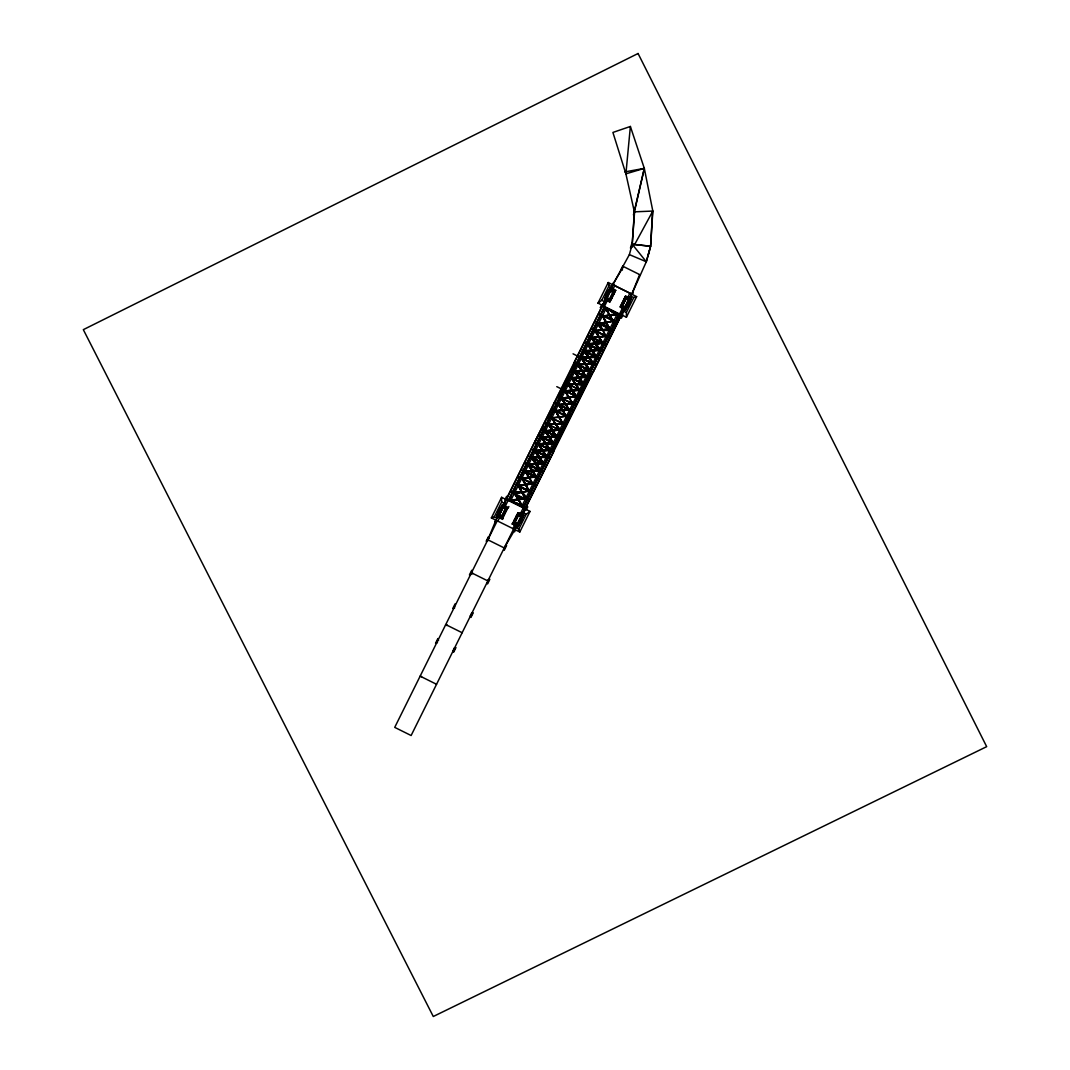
<?xml version="1.0" encoding="UTF-8"?>
<svg xmlns="http://www.w3.org/2000/svg" width="1070" height="1070" viewBox="0 0 1070 1070"><rect width="100%" height="100%" fill="white"/><g stroke="black" fill="none" stroke-linecap="round" stroke-linejoin="round"><path stroke-width="1.5" d="M652.62 211.044L650.6 246.26L646.307 261.749L631.822 294.076L630.337 293.728M646.307 261.749L632.196 244.268L634.376 211.847L644.314 168.378L630.377 126.461L612.909 132.439L625.896 173.835L634.376 211.847L652.82 211.058L650.6 246.26L646.307 261.749L629.387 254.62L632.196 244.268L634.59 211.86M630.377 126.461L625.896 173.835L644.314 168.378L652.82 211.058L634.67 244.482L632.196 244.268L633.614 244.91M633.453 214.936L644.314 168.378L624.746 171.922M630.457 248.066L631.942 243.037M631.166 247.678L632.33 243.746L632.918 244.829M648.045 255.676L649.517 250.647M607.907 291.535L607.827 292.324L609.86 288.499M639.606 274.642L631.822 294.076L612.856 284.66L629.387 254.62M498.794 515.74L495.932 520.18L487.826 539.788L504.237 547.934L514.911 529.596L516.596 524.888M543.266 463.939L536.244 463.952L540.203 469.636L532.753 471.067L540.056 469.917L536.351 463.832L543.078 462.708L536.123 463.444L535.642 464.26C515.365 462.962 546.195 468.834 532.124 457.652M501.215 509.093L500.171 507.956L498.085 512.169L499.342 512.851L500.84 508.905M606.877 296.229L609.004 291.923L607.707 291.334L605.607 295.547L606.877 296.229L605.366 298.918L609.766 301.098L613.137 293.983L613.819 294.37M506.284 510.992L505.602 510.604L504.518 512.744L503.475 514.897L504.197 515.205M514.188 520.167L514.871 520.568L518.241 513.439L522.641 515.62L521.277 518.388M621.723 303.546L622.406 303.933L623.489 301.793L624.546 299.64L623.81 299.332M519.258 522.08L520.314 523.203L522.401 518.99L521.143 518.321L519.632 522.254M626.793 305.445L627.849 306.582L629.936 302.369L628.678 301.686L627.167 305.632M566.511 416.11L559.436 417.353L562.753 423.773L548.375 424.202L552.093 430.3L545.125 430.755L548.816 436.881L541.848 437.336L548.79 436.988L541.821 437.403M592.446 363.867L581.598 357.741L585.063 363.88L578.161 364.495M556.052 424.268L559.931 429.939L552.802 430.755L556.681 436.493L552.802 430.755M499.65 512.797L534.612 442.271L553.591 451.687L524.969 508.758L553.591 451.687M503.769 505.615L506.217 499.463L525.196 508.879L522.24 514.79L629.066 299.667L625.91 298.102L622.018 305.953L625.174 307.518M621.63 307.745L623.89 308.869L593.088 372.119L625.856 306.033M629.026 298.383L631.701 294.17L629.508 298.624M574.643 362.971L534.679 442.298L543.172 426.315M546.81 418.932L552.642 407.135M579.418 398.401L591.817 373.323M553.056 451.42L593.021 372.079L574.108 362.69L606.195 298.115M494.661 521.946L495.624 520.02L491.371 517.92L501.603 497.309L505.241 499.115L505.428 503.89M597.996 303.131L601.781 300.322L605.553 302.195L601.634 304.937L597.996 303.131L608.228 282.52L612.468 284.62L613.418 282.707M491.371 517.92L494.246 516.944L501.656 502.017L501.603 497.309M601.781 300.322L609.191 285.396L608.228 282.52M497.122 515.606L498.941 511.674L498.366 512.222M499.931 508.772L500.372 508.156M606.476 295.039L605.901 295.587M500.399 508.905L502.325 505.134M502.432 504.706L496.547 516.168L500.011 517.893M505.241 499.115L506.632 496.319L506.752 499.503M601.634 304.937L600.243 307.719L604.162 304.977M604.657 298.971L606.115 294.865M609.967 288.071L604.389 299.694M497.443 515.941L496.694 515.86L498.874 512.369M500.934 508.531L502.552 505.267L508.223 507.875L508.892 506.511M498.981 512.677L501.108 508.37M502.78 505.187L502.739 504.465M606.516 296.042L608.643 291.749M499.289 512.824L497.844 515.539L502.231 517.719L503.609 514.964M501.335 508.491L502.713 505.735L507.113 507.916L505.669 510.631M608.95 291.896L610.248 289.101L614.648 291.294L613.27 294.049M497.751 516.342L501.71 518.161M502.753 505.842L498.112 515.579L612.789 284.78L631.768 294.197L629.561 298.65M503.234 505.294L507.14 507.233M605.339 299.6L609.245 301.539M605.486 298.878L610.301 289.649L614.019 291.642L609.579 300.911L614.528 291.321M610.769 288.673L614.675 290.612M435.543 643.244L437.871 638.563M452.797 608.496L455.124 603.814M469.436 574.964L471.763 570.27M486.168 541.246L488.495 536.565M610.97 289.743L612.856 284.821L609.9 290.732M620.587 270.469L622.914 265.775M498.526 516.73L500.88 517.893M504.037 505.628L506.418 506.725M606.061 300.108L608.442 301.205M611.599 288.927L613.953 290.104M455.379 604.577L453.56 608.241L454.723 607.854M470.211 574.697L472.031 571.032M488.763 537.327L486.944 540.992L488.107 540.604M623.181 266.55L621.362 270.215L622.526 269.814M497.028 521.264L394.723 727.373L411.121 735.518L513.439 529.409M497.858 521.13L500.064 516.69M505.2 506.324L607.359 300.536M612.508 290.184L614.702 285.73M510.925 496.44L509.4 499.529L523.578 506.565M512.784 492.708L515.486 487.265M516.583 485.058L597.287 322.471M598.397 320.251L601.086 314.821M602.945 311.076L604.483 307.986M615.558 285.891L614.314 285.008M526.921 464.179L527.67 464.313L527.202 463.604M530.372 457.238L544.804 463.684M577.185 396.876L577.746 397.385L563.863 389.774M580.395 390.43L580.943 390.938L567.06 383.327M586.922 343.323L600.778 350.933M531.884 471.348L525.022 471.616L532.205 470.492L527.724 465.009L528.232 464.554M539.547 470.439L527.951 464.219L535.789 463.979L539.628 469.676L532.312 471.121L536.471 477.287L532.873 470.827M548.79 436.988L544.523 430.835L545.366 430.782M551.023 417.768L551.478 418.477M592.191 361.874L584.581 351.241L588.995 356.885C608.843 360.242 580.408 347.108 599.28 350.599L599.534 349.689L592.205 350.452L587.925 344.553L595.308 343.162L587.911 343.764L595.415 343.844L598.919 348.86M502.204 517.612L506.832 507.875L502.151 517.011L498.459 515.178M535.374 463.872L531.429 457.719L538.705 457.251L535.267 450.59L542.249 450.122M587.965 344.152L588.059 343.457M510.831 499.851L518.094 499.73L510.751 500.466L517.96 499.128L514.831 493.203L518.308 499.302L525.29 498.393L518.415 499.088M514.082 493.283L521.598 491.892L518.268 485.713L521.491 492.12C498.486 489.244 538.651 508.959 522.24 492.213L529.088 490.729M517.88 485.646L525.33 484.389L521.933 478.343L525.209 484.63L517.96 486.047L529.062 491.545M521.518 478.25L528.767 477.34L521.518 478.25L532.753 484.202L529.463 477.688L536.097 476.658L529.102 477.554L536.097 476.658M536.07 477.447L524.902 471.977L525.116 470.934L532.017 470.653M535.522 463.591L528.419 464.447L535.562 463.698L532.486 457.465L536.123 463.444M531.295 458L538.919 456.863M535.147 450.818L542.075 450.47L538.491 444.411L545.807 443.903L548.91 448.464M545.045 443.716L545.713 443.02L538.518 444.05L545.606 443.408M545.433 443.689L541.688 437.831L545.539 443.502L538.584 443.996M545.125 430.755L552.12 430.234L545.165 431.143L556.293 436.707M574.59 371.384L578.348 377.376L574.496 371.558L581.719 370.648L577.894 364.816L581.665 370.768M579.766 364.388L584.982 364.027L581.251 357.955L585.156 363.68L584.742 364.335L585.196 363.399M584.474 351.482L596.11 357.072L589.182 357.5L592.967 363.171L585.464 364.001L581.491 357.968L585.531 363.88L592.673 363.519L588.701 357.527L581.625 357.968L581.572 357.193L588.353 357.3L584.474 351.482L588.406 357.139L581.491 357.433M603.039 342.534L591.87 337.063L591.202 337.799L595.161 343.47L588.393 344.874L603.052 342.614L595.816 344.045L599.494 350.305L592.339 351.054L595.883 356.885M594.853 330.51L598.518 336.836L594.853 330.51L606.463 336.261L599.213 337.17L602.771 342.895L599.213 337.17M595.308 331.178L602.049 329.841C585.638 313.189 625.843 333.144 602.691 330.162L605.714 336.368M602.33 315.503L605.78 322.324L602.33 315.503L613.832 320.88L606.409 322.645L609.004 327.433M510.524 501.027L606.356 307.986M502.164 518.268L500.145 517.612L501.068 518.709M503.836 515.085L505.963 510.778M514.456 493.364L517.867 499.342L510.684 500.064M529.222 477.3L525.571 471.442L528.647 477.594M528.928 464.661L532.646 470.452M542.169 437.617L546.034 443.488L551.451 443.194M559.463 417.313L563.128 423.546L548.348 424.242L552.08 430.26L548.763 424.429L552.575 430.234L559.516 429.859L552.856 430.648L556.333 436.72C538.076 433.711 564.893 446.832 546.302 443.889L549.164 448.45M551.973 417.982L555.825 423.773M551.638 417.768L555.29 423.894L551.598 417.741L558.754 416.939L555.557 410.746L559.222 416.912L566.284 416.096L567.903 417.273L566.378 416.578M565.281 391.152L572.196 390.724L576.008 396.542L572.664 390.751L579.592 389.841L572.396 390.336L568.438 384.371L571.968 390.269L565.281 391.152L572.249 390.684L576.048 396.515L572.249 390.684L565.294 391.098M568.504 384.545L575.165 383.755L568.464 384.25L572.463 390.242L579.592 389.841L575.941 384.143C593.489 389.547 569.922 367.331 583.484 383.702M578.616 377.777L582.481 383.608L578.75 377.576L571.647 378.232L578.402 377.335L574.55 371.451L578.402 377.335L571.634 377.937M574.938 371.424L581.96 371.049L585.785 377.041L582.067 370.862L574.924 371.651L581.986 371.049L585.022 375.543M584.862 351.415C602.263 355.855 578.95 334.856 592.245 350.224L591.884 351.094L584.929 351.829L591.991 350.893L595.522 357.086L592.446 350.84L599.601 350.091M598.759 337.224L602.41 343.082L598.879 336.97L591.884 337.866L598.638 336.595M595.174 330.79L602.169 329.6L598.545 323.14M605.887 322.11L598.839 323.407L613.939 321.267M611.371 298.45L613.498 294.156M502.178 518.629L503.93 514.884M505.949 511.019L507.715 507.488M525.798 498.821L521.812 492.28L514.817 493.176M522.026 491.825L518.642 485.539L521.919 492.053M525.758 484.335L522.307 478.17L525.637 484.576L532.753 483.359L525.637 484.576M595.294 330.55L602.263 330.215M599.039 323.595L606.088 322.485L609.753 328.824L606.409 322.645M609.579 315.449L602.691 316.145L609.686 315.235L613.177 321.334L609.686 315.235M611.545 298.303L609.927 301.553L604.911 299.065L606.61 295.855M615.33 290.706L613.297 289.689M502.258 519.298L507.822 507.849M615.357 291.227L609.953 301.914M502.485 519.418L503.154 518.067M511.46 501.482L511.821 500.733M606.904 309.203L607.279 308.454M511.687 501.603L512.048 500.854M607.131 309.31L607.506 308.561M512.69 502.097L513.052 501.348M608.135 309.805L608.509 309.056M512.931 502.218L513.266 501.455M608.389 309.925L608.723 309.163M513.359 502.432L513.734 501.683M608.817 310.139L609.191 309.39M513.56 502.526L513.934 501.776M609.004 310.233L609.378 309.484M538.678 456.489L538.424 457.492M545.125 443.97L545.352 443.02M581.264 370.675L578.816 366.074M515.606 503.542L515.86 502.739M535.094 463.551C534.331 465.477 536.431 461.451 535.107 463.484M584.702 363.92L585.049 363.372M591.723 350.024L591.148 351.174L591.817 349.823M610.943 311.196L611.438 310.514M515.713 503.595L516.088 502.846M541.875 450.671L542.236 449.975M542.075 450.47L542.343 449.748L541.768 450.577M558.727 417.006L555.183 410.505L562.138 410.064L558.446 404.5L562.633 410.037L569.534 410.037L562.914 410.452L566.364 416.511L562.379 410.505L555.21 410.933L562.111 410.091L558.179 404.152M564.88 390.991L568.558 397.224L564.84 391.005L571.968 390.269M609.445 314.847L605.687 308.695L609.445 314.847L602.731 316.145M611.157 311.303L611.532 310.554M515.927 503.716L516.302 502.967M530.426 474.304L532.044 471.041L524.969 471.241L533.114 484.014M597.087 339.992L595.468 343.256L591.349 337.491L595.629 342.948M611.385 311.423L611.759 310.674M525.316 499.208L521.812 492.28M532.753 483.359L525.972 484.71L529.102 491.571L525.544 484.763L518.04 485.405M532.753 484.202L529.008 477.728L521.705 478.41M541.674 463.337L535.976 463.577L531.777 457.532L546.436 456.409L539.588 457.412L543.44 463.19L539.668 457.238L546.476 456.823L539.307 456.984L535.227 451.125M549.819 450.042L542.998 450.497L546.409 456.716L542.343 450.871L542.731 450.095L548.201 449.734M553.471 442.967L545.914 443.662L542.035 437.617L549.137 437.175L553.043 443.341L549.619 437.148L556.333 436.399L549.351 436.734L545.352 431.116L549.271 436.961L556.32 436.292L549.351 436.814L545.446 431.023L549.351 436.814L556.266 436.399M556.748 436.373L552.401 430.648L545.165 431.143L552.401 430.648L556.387 436.613M548.629 424.603L552.615 430.207M552.856 430.688L559.944 429.939L556.092 424.188L559.891 430.02L555.597 424.215L559.543 430.26L552.588 430.274L548.415 424.215M558.968 417.407L562.673 423.452M569.039 397.13L576.422 396.756L569.24 397.585L572.824 403.978L565.869 404.433L569.548 409.997L565.388 404.5L558.032 404.941L565.107 404.059L561.255 398.241L568.571 397.184L561.242 398.281L565.107 404.085L558.433 404.513M568.424 384.304L572.463 390.242M582.762 383.461L575.606 383.849L582.829 383.822M574.523 371.598L578.843 377.349L586.146 377.148L579.111 377.75L582.561 383.541L578.669 377.737L571.701 378.125M581.933 371.17L579.164 365.86M579.806 364.803L592.78 363.292L589.102 357.674L596.257 356.671L592.058 350.626M592.874 363.345L588.62 357.701L588.995 356.885M606.396 335.873L598.973 336.796L595.094 330.563M598.438 323.421L602.477 329.774L610.047 328.503M613.846 320.866L606.208 322.257L602.597 315.556M605.968 308.748L609.793 315.008L605.7 308.735M516.262 503.876L516.623 503.114M530.8 474.491L532.74 471.014L536.351 476.859M597.475 340.18L595.883 343.831L603.119 343.002L595.816 344.045M611.706 311.584L612.08 310.835M516.476 503.983L516.957 503.288M518.094 499.73L521.933 506.016L518.549 499.69L525.29 498.393M525.691 499.035L522.24 492.213M529.476 491.397L525.972 484.71M529.463 477.688L536.164 477.059M540.203 469.636L536.672 463.537L536.19 464.728L536.739 463.939M546.556 443.448L546.061 444.612L546.783 443.742M569.253 397.585L576.449 396.729M582.842 371.009L582.294 371.731L582.548 370.835L587.831 370.554M592.82 363.693L585.905 364.054L585.638 364.776L586.333 364.215M592.446 350.84L592.954 350.371L592.446 351.187M602.691 330.162L610.141 328.891M612.762 319.876C600.899 310.808 631.019 315.155 609.793 315.008M612.04 311.745L612.308 310.942M516.703 504.09L517.077 503.341M612.16 311.798L612.535 311.049M543.212 451.085L543.239 450.202L542.824 450.844L549.739 450.497M573.145 390.71L576.369 396.301M596.11 344.54L596.498 343.122L595.843 344.446M518.629 505.053L519.004 504.304M614.086 312.761L614.461 312.012M518.83 505.147L519.191 504.398M614.274 312.855L614.648 312.106M519.258 505.361L519.672 504.625M614.755 313.095L615.076 312.32M519.498 505.481L519.873 504.732M614.956 313.189L615.33 312.44M520.501 505.976L520.876 505.227M615.959 313.684L616.333 312.935M511.875 524.073L512.811 522.856M520.729 506.097L521.103 505.348M616.186 313.804L616.561 313.055M514.469 525.357L512.61 523.605L517.987 512.771M620.199 306.689L625.388 296.216M512.918 523.404L514.403 520.087M516.476 516.248L518.094 512.985L523.096 515.472M535.669 463.484L528.486 464.848L539.588 470.359L539.628 469.676M536.257 464.032L543.078 462.708M595.375 344.099L598.973 350.117L595.936 343.804M622.071 303.519L620.453 306.782L625.455 309.27M514.51 520.381L516.649 516.088M518.549 499.69L525.357 498.794M522.133 492.441L529.182 491.13M525.851 484.951L532.833 483.76M546.837 456.342L542.931 450.617L549.779 449.627M553.029 443.702L553.096 442.9L546.088 443.368L545.713 444.09L548.816 448.664M559.516 429.792L552.521 430.354M568.451 384.745L575.419 384.264L579.351 389.921M585.25 364.429L589.142 370.327L585.33 364.281L579.846 364.576M592.526 363.559L573.065 353.822M606.088 336.194L602.811 329.908M610.141 315.182L613.177 321.334M622.044 303.76L624.184 299.453M519.137 522.682L517.773 525.437L513.373 523.257L514.817 520.528M521.665 506.551L617.484 313.51M622.352 303.907L620.908 306.622L625.308 308.815L626.672 306.047M624.412 299.573L625.776 296.818L630.177 298.998L628.812 301.753M513.279 524.059L517.251 525.865M513.493 523.217L518.201 513.707L522.521 515.66L517.586 525.25L514.001 522.896L518.522 513.908M518.763 513.011L522.668 514.951M522.294 505.829L518.656 499.476M610.034 315.396L617.296 314.46M620.881 307.304L624.786 309.243M625.816 296.925L621.175 306.662L625.268 308.695L629.829 299.118M626.298 296.377L630.203 298.316M621.456 306.568L625.87 297.527L629.548 299.359M553.832 443.421L554.487 444.237M566.231 416.805L566.98 416.939L566.525 416.23M572.958 403.283L574.322 404.326L572.758 403.537L565.602 404.019L560.118 397.264L561.696 398.04M596.605 357.26L597.648 357.3M551.197 450.858L550.742 450.149L551.491 450.283M553.939 443.716L554.782 443.649L540.617 436.64L541.166 437.135M567.729 417.554L567.274 416.845L568.023 416.979M574.456 404.019L572.611 403.805M590.988 370.715L577.96 365.071M596.899 357.166L597.368 357.875L583.203 350.853L584.688 351.709M514.055 524.447L516.409 525.611M519.579 513.332L521.959 514.443M627.14 296.644L629.494 297.808M523.538 506.551L525.062 503.462M526.921 499.73L529.623 494.286M530.72 492.066L611.425 329.48M612.521 327.273L615.223 321.829M617.082 318.098L618.607 315.008L604.443 307.973M512.985 528.647L515.192 524.206M520.341 513.841L622.499 308.053M627.635 297.687L629.842 293.247M487.265 583.096L489.03 579.539L487.947 579.913M505.762 545.834L503.997 549.391L503.636 548.308M453.399 651.469L455.218 647.805M470.639 616.721L472.458 613.057M487.291 583.177L489.11 579.512M504.023 549.472L505.842 545.807M453.653 652.232L455.981 647.551M470.907 617.484L473.234 612.802M487.545 583.952L489.873 579.258M504.278 550.247L506.605 545.553M514.59 531.83L515.539 529.917L519.793 532.017L530.024 511.406L526.386 509.601L522.468 512.343L526.239 514.215L530.024 511.406M633.346 292.591L632.397 294.517L636.637 296.631L626.405 317.228L622.767 315.423L622.593 310.648L626.351 312.52L626.405 317.228M517.693 525.985L523.029 515.232M625.308 309.203L625.281 310.073L631.166 298.209L630.484 298.757M517.773 525.838L517.746 526.694L519.458 522.601M522.962 515.392L523.631 514.844L521.398 518.696M625.669 309.203L626.993 305.966M631.086 298.37L628.933 302.061M518.054 526.467L518.134 525.825M518.147 526.039L519.699 522.909M522.12 518.95L521.545 519.498L523.35 515.566M523.631 515.218L523.163 515.687M526.386 509.601L527.764 506.819L523.845 509.561M622.767 315.423L621.389 318.218L621.202 313.443M625.683 309.417L630.885 298.945M631.166 298.597L630.698 299.052M520.555 522.401L520.1 523.016M628.09 305.779L627.635 306.381M629.441 303.051L629.655 302.328M519.793 532.017L518.816 529.142L526.239 514.215M626.351 312.52L633.761 297.594L636.637 296.631M558.5 395.352L566.578 379.168M570.243 371.798L573.908 364.442M553.779 449.935L559.65 438.165M563.328 430.809L571.393 414.612M605.928 299.827L602.504 305.512L621.469 314.928M521.772 514.55L525.196 508.879M558.206 404.192L562.606 410.051L569.962 410.011L562.873 410.465L566.391 416.457L562.419 410.479L555.183 410.96M620.226 307.21L625.228 309.364M579.231 390.082L575.446 384.17M576.048 396.515L572.691 390.737L579.646 390.242L572.691 390.697M578.683 377.67L582.535 383.488L579.164 377.643L586.146 377.148L579.164 377.643M582.481 383.608L571.647 377.804L575.606 383.889L582.802 383.394M577.853 364.977L582.147 370.742L587.697 370.34M542.263 437.536L553.096 442.9M535.187 450.751L542.169 450.283L538.518 444.451L550.127 449.721L546.355 443.769L553.123 443.314L549.137 437.175L541.955 437.215L549.057 437.389L541.888 437.75L545.553 443.528L538.651 443.863L542.664 450.229L548.161 449.948M545.005 431.344L548.856 436.841L541.901 437.242M512.838 523.203L517.92 525.892M589.142 370.327L585.812 364.241L592.793 363.773L585.731 364.402L589.49 370.1M586.039 376.707L582.548 370.835M538.772 444.344L546.73 456.569M584.487 351.522L588.834 357.273L596.07 356.658L584.929 351.134L588.915 357.099L596.03 357.246L589.155 357.514M535.816 452.677L538.825 457.01L532.031 457.692L539.106 457.398L543.172 463.243L535.08 451.339L546.369 456.689L542.517 450.523L535.348 451.005L538.839 457.05L531.857 457.478L543.52 463.016M585.758 364.549L586.266 364.041M543.025 451.139L543.132 450.416M588.339 356.631L588.059 357.567M589.142 357.795L589.463 357.5M538.959 456.489L538.518 457.305M631.246 247.638L632.25 247.09M522.401 505.615L518.201 499.516M527.724 465.009L528.219 464.527L532.486 470.639L539.935 470.332M531.563 470.519C533.061 468.366 530.666 472.659 531.63 470.559M591.442 337.531L606.463 336.261M598.973 350.117L584.541 350.813M524.888 471.536L532.084 470.746L529.062 464.46M536.592 477.046L525.062 471.643L532.432 470.88M470.292 574.67L471.375 574.309M471.295 613.444L472.378 613.083L470.613 616.641L470.252 615.558M437.483 642.588L436.386 642.963L438.125 639.325L438.526 640.489M454.041 648.193L455.138 647.832L453.372 651.389L452.998 650.306M514.175 493.671L521.692 492.508M602.477 329.774L610.02 329.132M595.388 330.951L602.383 329.975M517.96 486.047L525.423 485.004M576.396 396.301L569.013 397.171L565.254 390.777L571.928 390.323L568.063 384.531L571.928 390.363M600.176 349.475L596.03 343.523L602.878 342.868L595.589 343.671L591.924 337.852M588.513 344.62L595.495 343.858L599.093 349.877M532.526 470.693L539.507 469.917M524.969 471.937L532.312 471.121M542.985 462.909L536.016 463.644L532.392 457.666M535.909 463.885L528.58 464.647L536.471 477.287M528.486 464.848L535.803 464.086L540.082 469.984L531.63 457.813M591.75 350.505L584.969 351.816M599.427 349.89L592.111 350.652L588.433 344.861M521.585 478.651L528.888 477.969M582.414 371.143L589.383 370.126L585.317 364.295L578.241 364.335M546.034 443.488L553.029 443.02M538.732 444.291L545.874 443.809L549.766 449.948M538.625 444.411L545.82 443.93M549.699 449.788L542.65 450.256L538.852 444.197M542.437 450.684L535.227 451.165L542.343 450.871M578.843 377.349L586.092 376.774L578.883 377.309L574.898 371.357M549.619 437.215L553.471 442.967L549.565 437.255L557.015 437.041M581.545 358.142L588.62 357.701M546.342 456.582L539.32 457.01L535.308 450.59L542.196 450.256M531.897 457.88L539.106 457.438L543.078 463.417L531.937 457.88M572.423 390.336L579.619 389.814L575.914 384.237M571.688 377.576L578.482 377.175M571.688 378.151L578.75 377.576M549.539 437.362L556.253 436.56M574.951 370.822L581.786 370.461M582.267 370.434L587.791 370.14M574.898 371.009L581.692 370.648M574.951 371.156L578.964 377.148L574.911 371.223L586.092 376.774L582.468 371.022L587.738 370.742M568.464 384.224L575.112 383.876L571.286 378.031L575.112 383.929M545.205 431.063L552.361 430.675M578.241 364.041L585.156 363.68M578.174 364.255L585.049 363.907L581.144 358.183M579.927 364.362L585.437 364.081L589.463 369.979M553.123 443.515L546.73 443.863M542.557 450.443L549.699 450.095M535.348 451.005L542.463 450.644M542.931 450.617L549.846 450.269M584.635 350.532L591.79 350.238M592.245 350.224L597.755 349.997M584.594 351.214L591.911 350.906L596.11 356.965L589.276 357.273L592.312 361.633M588.794 357.286L581.585 358.142M535.843 463.858L543.199 463.551M536.244 463.952L541.741 463.725M596.003 343.136L602.878 342.868M589.61 343.697L595.161 343.47L591.549 337.264M595.856 343.443L602.784 343.55M588.125 343.844L595.575 343.55L600.029 349.783M546.355 456.943L531.991 457.291M546.529 457.091L539.574 457.385L543.52 463.029M546.409 457.345L539.454 457.626L543.386 463.283M539.989 470.72L532.325 470.934L527.871 464.701M532.592 471.308L539.775 470.639M632.196 244.268L650.6 246.26L634.67 244.482M583.19 350.84L583.939 350.973M579.873 357.527L580.622 357.661M594.332 363.987L579.846 357.634M576.529 364.255L577.278 364.388M587.697 377.349L573.52 370.314M583.685 383.796L584.434 383.929M580.488 390.229L581.237 390.363M577.278 396.676L578.027 396.809M561.028 397.599L561.777 397.732M557.818 404.072L558.567 404.206M569.721 409.636L571.26 410.398L570.39 410.559L570.952 411.081L558.299 404.674M569.454 410.332L570.297 410.278L569.735 409.757M554.594 410.559L555.343 410.679M549.98 417.728L550.729 417.862M562.659 424.028L563.409 424.148M546.783 424.175L547.532 424.308M561.215 430.648L547.813 424.215L548.281 424.924M559.463 430.474L560.198 430.608M543.587 430.608L544.523 430.835M540.323 437.202L541.072 437.322M537.033 443.823L537.769 443.956M533.689 450.564L534.438 450.684M548.148 457.024L547.305 457.077L547.853 457.599M544.082 463.577L544.831 463.698M540.631 470.506L541.38 470.639L527.229 463.604M445.521 625.014L446.966 625.509M421.593 676.655L420.149 676.146L436.547 684.292M471.241 573.212L472.659 573.761M447.153 625.147L445.735 624.586L462.146 632.731M472.846 573.4L471.455 572.784L487.866 580.93M628.063 302.73L627.167 302.275M622.954 302.863L623.917 303.358M505 511.634L504.09 511.192M499.877 511.781L500.854 512.262M554.354 402.481L573.333 411.896M556.774 386.644L576.369 396.341M639.873 274.696L623.462 266.55L612.736 284.593L613.939 285.57M609.191 285.396L612.027 286.8M630.939 296.189L633.761 297.594M613.551 289.181L616.133 290.465M629.16 297.219L631.474 298.37L625.589 310.22L622.593 308.735M630.631 298.838L625.522 296.149L624.077 299.653M614.247 291.414L610.448 289.729M625.91 297.206L629.628 299.052L625.214 308.093L621.523 306.261M610.288 290.144L613.792 291.869M625.83 297.848L629.32 299.587M608.549 291.95L610.087 288.646L615.103 291.134L613.404 294.357M607.653 293.742L607.961 294.089M622.727 301.606L623.489 301.793M611.01 298.276L611.732 298.584M606.222 298.329L609.726 300.068M621.764 306.033L625.255 307.772M605.994 298.557L609.686 300.389M605.767 298.784L609.485 300.63M604.978 299.306L609.713 301.994M604.309 308.347L605.834 309.11M616.895 314.607L618.473 315.382M602.878 314.981L614.019 320.518M602.811 315.222L613.912 320.733M599.187 313.871L617.176 322.806M600.899 315.195L602.463 315.917M613.525 321.401L615.076 322.23M595.388 321.522L613.377 330.456M597.1 322.859L611.264 329.801M591.723 328.891L609.726 337.826M595.014 330.924L593.476 330.162L607.613 337.17M588.38 335.632L606.369 344.567M590.105 336.956L604.269 343.898M585.517 342.988L602.209 351.268M586.601 344.005L600.738 351.013M582.067 349.93L598.759 358.209M578.75 356.604L595.442 364.897M579.886 357.527L594.024 364.549M578.215 364.576L589.356 370.113L582.147 370.742L578.174 364.736M576.556 364.255L590.68 371.263M572.116 369.979L588.808 378.258M574.71 371.731L585.852 377.255M568.852 376.56L585.544 384.839M571.407 378.298L582.535 383.822M565.655 382.993L582.347 391.272M562.459 389.44L579.151 397.719M558.874 396.649L575.566 404.941M560.025 397.558L561.549 398.321M561.429 398.388L574.095 404.687M557.617 403.978L557.069 403.47L558.66 404.139M557.069 403.484L571.206 410.505M555.397 410.532L566.538 416.056M553.912 409.85L567.996 416.979M552.441 409.609L569.133 417.888M550.274 417.18L564.412 424.188M548.87 416.818L565.562 425.098M547.078 423.626L548.616 424.389M545.66 423.265L562.352 431.544M545.392 430.675L556.534 436.212M543.881 430.06L558.018 437.082M542.477 429.699L559.155 437.991M542.129 437.269L553.31 442.806M539.2 436.279L555.892 444.572M538.825 443.903L549.98 449.427M551.465 450.283L537.327 443.274L537.876 443.769M535.495 450.63L548.174 456.917M533.983 450.002L548.121 457.01M532.566 449.641L549.258 457.933M529.249 456.328L545.941 464.621M527.269 463.524L541.407 470.532M525.811 463.27L542.503 471.562M523.752 470.626L537.876 477.661M521.678 469.997L539.668 478.932M521.973 478.063L520.435 477.3L534.532 484.376M518.335 476.738L536.324 485.673M530.907 491.692L516.77 484.67L518.281 485.499M529.342 490.983L530.88 491.745M514.67 484.108L532.673 493.043M512.971 492.32L514.483 493.136M525.571 498.58L527.149 499.356M510.871 491.759L528.874 500.693M514.001 494.019L525.143 499.556M509.574 499.182L511.112 499.944M522.173 505.428L523.752 506.217M501.656 502.017L504.171 503.261M520.956 513.506L523.939 514.991L518.054 526.855L514.576 525.129M502.833 506.123L506.565 507.969M502.793 506.444L506.484 508.277M518.335 514.148L522.013 515.981L517.492 524.969L513.76 523.123M502.753 506.765L506.257 508.504M518.295 514.483L521.785 516.208M516.275 515.954L517.011 516.262M500.118 510.363L500.426 510.711M520.515 520.488L520.06 520.461M515.192 518.241L515.954 518.415M498.687 514.951L502.191 516.69M514.229 522.668L517.719 524.407M498.379 515.486L502.111 517.332M497.376 515.7L502.258 518.468M494.246 516.944L497.082 518.348M514.576 527.042L518.816 529.142M495.932 520.18L514.911 529.596M623.703 300.416L624.96 301.044L623.663 300.51M627.301 302.235L628.545 302.863M626.084 304.442L627.381 305.204M500.64 509.333L501.924 510.096M504.358 514.028L503.02 513.359L504.304 514.122M499.476 511.687L500.72 512.316M583.578 383.983L584.14 384.505L570.256 376.894M532.419 471.228L536.552 476.993L532.271 471.536M588.045 344.66L592.111 350.505M592.379 350.893L595.509 355.401M587.724 344.888L591.643 350.532M591.844 362.075L588.674 357.54L581.545 357.835L588.433 357.126L584.554 351.308M534.732 451.54L538.705 457.251M538.986 457.639L543.052 463.484M535.642 464.26L539.708 470.104M585.638 363.653L581.598 357.741L585.544 363.84L592.74 363.359L585.798 364.281L589.704 369.993M585.905 364.054L589.811 369.779M582.441 371.022L586.293 376.68M571.647 377.804L575.606 383.849M552.307 430.782L556.333 436.72M549.137 437.242L553.123 443.194M555.29 423.894L551.986 418.009L558.995 417.34L562.753 423.773M555.584 424.188L559.557 430.22M535.481 450.938L539.4 456.837M595.214 330.322L599.093 336.555M514.71 493.39L518.308 499.302M588.032 344.353L591.656 350.706M591.911 337.077L595.709 343.416M591.429 337.505L595.147 343.711M555.557 410.746L559.195 416.952M598.919 322.966L602.597 329.533M525.544 484.763L529.222 491.331M602.704 315.329L606.315 322.043M605.981 322.712L608.629 327.607M488.789 537.408L489.151 538.491M472.057 571.112L472.418 572.209M592.847 350.585L593.007 350.585M561.643 397.96L568.812 397.585L572.851 403.524L565.883 404.473L569.788 410.358L565.375 404.46L558.486 404.513M610.274 287.843L610.248 288.713L610.194 288.004M502.846 507.019L498.941 514.871L502.097 516.435L506.003 508.584L502.846 507.019M610.381 290.398L606.476 298.236L609.632 299.814L613.538 291.963L610.381 290.398M502.913 507.889L499.69 514.403L502.031 515.566L505.254 509.053L502.913 507.889M610.448 291.267L607.225 297.781L609.566 298.945L612.789 292.431L610.448 291.267M604.817 307.224L508.986 500.265L523.203 507.314L619.022 314.272L604.817 307.224M561.696 398.388L568.812 397.585L572.784 403.51L565.602 404.059L561.737 398.441M595 342.734L594.639 344.179L595 342.734M540.029 456.796L539.293 458.094L540.029 456.796M589.543 356.858L588.955 358.223L589.543 356.858M532.807 471.509L533.382 470.372L532.807 471.509M518.375 514.737L514.483 522.575L517.639 524.153L521.531 516.302L518.375 514.737M518.455 515.606L515.218 522.12L517.559 523.27L520.796 516.77L518.455 515.606M625.99 298.971L622.753 305.485L625.094 306.649L628.331 300.135L625.99 298.971M638.068 53.5L83.326 329.654L433.283 1016.5L986.674 746.659L638.068 53.5M599.534 349.582L588.393 344.058L599.494 349.676"/></g></svg>
